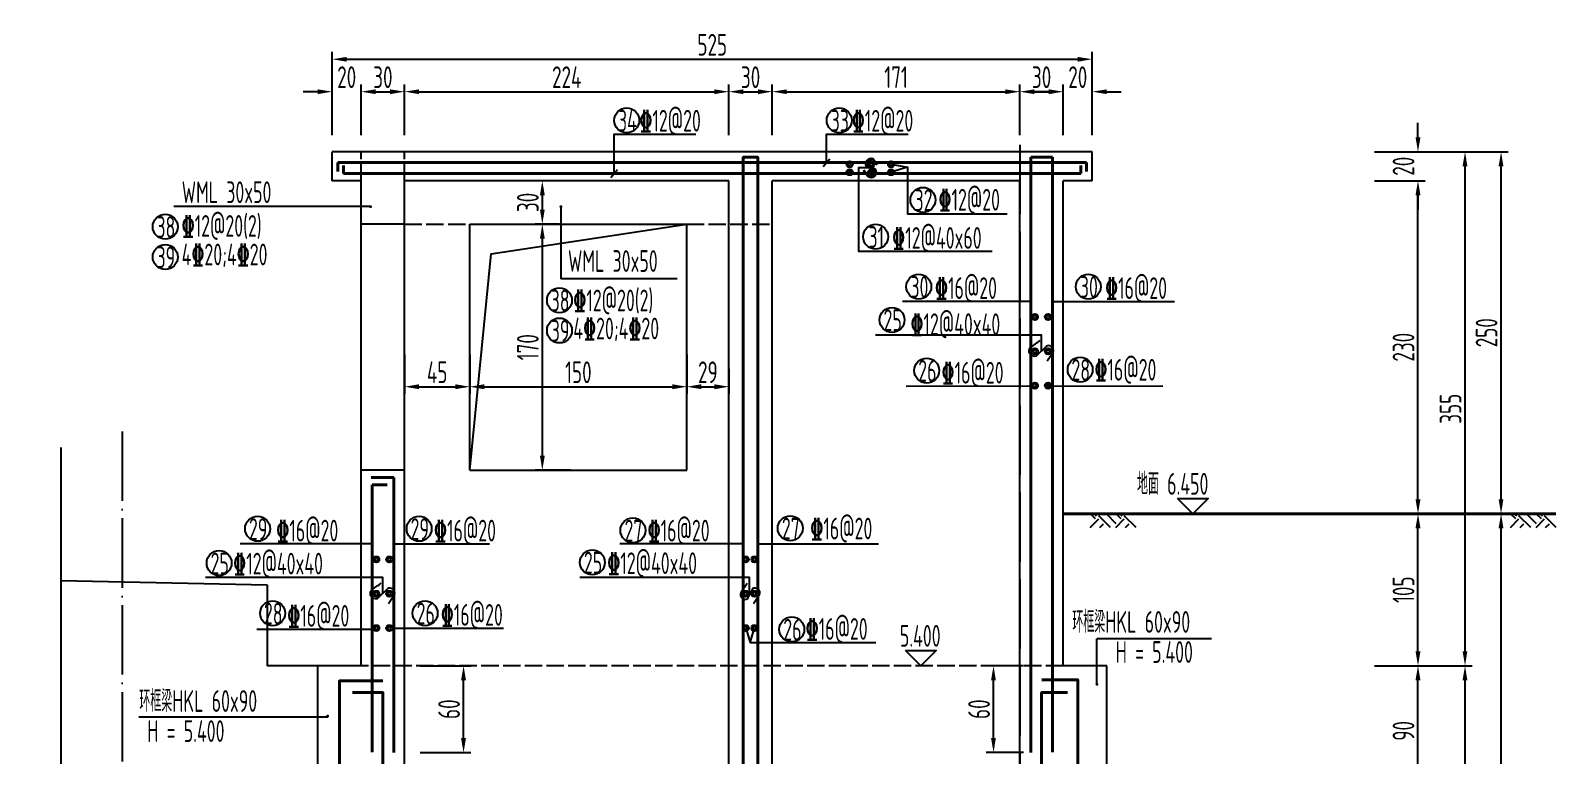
# Model space of a CAD drawing. Header units: millimetres. Extents: x -29538 to 115583, y -232866 to 15404.
# Drawn here: x -674 to 9873, y -48644 to -43644 of the extents above; entities that cross this region are included whole.
import ezdxf
from ezdxf.enums import TextEntityAlignment as Align

# ---------------------------------------------------------------- set-up
doc = ezdxf.new("R2010")
doc.units = ezdxf.units.MM
doc.header["$LTSCALE"] = 10
doc.header["$MEASUREMENT"] = 0
doc.linetypes.add('ACAD_ISO02W100', pattern=[15, 12, -3])
doc.linetypes.add('ACAD_ISO04W100', pattern=[30, 24, -3, 0, -3])
for name, color, linetype in [('DIM_LEAD', 3, 'Continuous'), ('WALL-W', 2, 'Continuous'), ('中心线', 3, 'ACAD_ISO04W100'), ('文字', 7, 'Continuous'), ('标注', 4, 'Continuous'), ('次轮廓线', 7, 'Continuous'), ('粗虚线', 1, 'Continuous'), ('轮廓线', 1, 'Continuous')]:
    doc.layers.add(name, color=color, linetype=linetype)
doc.layers.add('钢筋', color=6, linetype='Continuous', lineweight=40)
doc.styles.get("Standard").update_dxf_attribs({"font": 'gbenor.shx', "width": 0.75, "bigfont": 'gbcbig.shx'})
doc.dimstyles.get("Standard").update_dxf_attribs({"dimscale": 100, "dimtxt": 3, "dimasz": 2, "dimexe": 1, "dimexo": 1, "dimgap": 0.5, "dimtad": 1, "dimdec": 1, "dimlfac": 0.1, "dimdsep": 46, "dimtxsty": 'Standard', "dimcen": 0.5, "dimadec": 0, "dimazin": 0, "dimtfac": 1, "dimtdec": 1, "dimtofl": 0, "dimtmove": 2, "dimatfit": 3, "dimfxl": 0, "dimtolj": 1, "dimtzin": 0, "dimarcsym": 0})

# ---------------------------------------------------------------- blocks, each defined once
blk = doc.blocks.new('*D315')
at = {"layer": 'Defpoints', "color": 0}
for p in [(6160, -48031), (8910, -48031), (6160, -48931)]:
    blk.add_point(p, dxfattribs=at)
at = {"layer": '标注', "color": 0, "lineweight": -2}
for p, q in [((8610, -48031), (8960, -48031)), ((8910, -48831), (8910, -48131)), ((8610, -48931), (8960, -48931))]:
    blk.add_line(p, q, dxfattribs=at)
at = {"layer": '标注', "color": 0}
for points in [[(8893, -48131), (8927, -48131), (8910, -48031)], [(8893, -48831), (8927, -48831), (8910, -48931)]]:
    blk.add_solid(points, dxfattribs=at)
at = {"layer": '标注', "color": 0, "insert": (8810, -48481), "char_height": 150, "attachment_point": 5, "rotation": 90}
blk.add_mtext('\\A1;90', dxfattribs=at)
blk = doc.blocks.new('*D294')
at = {"layer": 'Defpoints', "color": 0}
for p in [(6160, -48031), (9235, -48031), (6760, -54031)]:
    blk.add_point(p, dxfattribs=at)
at = {"layer": '标注', "color": 0, "lineweight": -2}
for p, q in [((8935, -48031), (9285, -48031)), ((9235, -53931), (9235, -48131)), ((8935, -54031), (9285, -54031))]:
    blk.add_line(p, q, dxfattribs=at)
at = {"layer": '标注', "color": 0}
for points in [[(9218, -48131), (9251, -48131), (9235, -48031)], [(9218, -53931), (9251, -53931), (9235, -54031)]]:
    blk.add_solid(points, dxfattribs=at)
at = {"layer": '标注', "color": 0, "insert": (9135, -51031), "char_height": 150, "attachment_point": 5, "rotation": 90}
blk.add_mtext('\\A1;600', dxfattribs=at)
blk = doc.blocks.new('*D314')
at = {"layer": 'Defpoints', "color": 0}
for p in [(6760, -46981), (8910, -46981), (6760, -48031)]:
    blk.add_point(p, dxfattribs=at)
at = {"layer": '标注', "color": 0, "lineweight": -2}
for p, q in [((8610, -46981), (8960, -46981)), ((8910, -47931), (8910, -47081)), ((8610, -48031), (8960, -48031))]:
    blk.add_line(p, q, dxfattribs=at)
at = {"layer": '标注', "color": 0}
for points in [[(8893, -47081), (8927, -47081), (8910, -46981)], [(8893, -47931), (8927, -47931), (8910, -48031)]]:
    blk.add_solid(points, dxfattribs=at)
at = {"layer": '标注', "color": 0, "insert": (8810, -47506), "char_height": 150, "attachment_point": 5, "rotation": 90}
blk.add_mtext('\\A1;105', dxfattribs=at)
blk = doc.blocks.new('A$C38B60C35')
for p, q in [((71, -71), (0, 0)), ((425, -71), (354, 0)), ((-2, -189), (115, -71)), ((71, -27), (98, 0)), ((277, -189), (115, -27)), ((131, -189), (182, -138)), ((358, -138), (221, 0)), ((352, -189), (469, -71)), ((425, -27), (452, 0)), ((631, -189), (469, -27)), ((484, -189), (535, -138))]:
    blk.add_line(p, q)
blk = doc.blocks.new('*D291')
at = {"layer": 'Defpoints', "color": 0}
for p in [(6660, -44681), (8910, -44681), (6757, -46981)]:
    blk.add_point(p, dxfattribs=at)
at = {"layer": '标注', "color": 0, "lineweight": -2}
for p, q in [((8610, -44681), (8960, -44681)), ((8910, -46881), (8910, -44781)), ((8610, -46981), (8960, -46981))]:
    blk.add_line(p, q, dxfattribs=at)
at = {"layer": '标注', "color": 0}
for points in [[(8893, -44781), (8927, -44781), (8910, -44681)], [(8893, -46881), (8927, -46881), (8910, -46981)]]:
    blk.add_solid(points, dxfattribs=at)
at = {"layer": '标注', "color": 0, "insert": (8810, -45831), "char_height": 150, "attachment_point": 5, "rotation": 90}
blk.add_mtext('\\A1;230', dxfattribs=at)
blk = doc.blocks.new('*D298')
at = {"layer": 'Defpoints', "color": 0}
for p in [(6660, -44481), (8910, -44481), (6660, -44681)]:
    blk.add_point(p, dxfattribs=at)
at = {"layer": '标注', "color": 0, "lineweight": -2}
for p, q in [((8910, -44381), (8910, -44281)), ((8610, -44481), (8960, -44481)), ((8610, -44681), (8960, -44681)), ((8910, -44781), (8910, -44881))]:
    blk.add_line(p, q, dxfattribs=at)
at = {"layer": '标注', "color": 0}
for points in [[(8893, -44381), (8927, -44381), (8910, -44481)], [(8893, -44781), (8927, -44781), (8910, -44681)]]:
    blk.add_solid(points, dxfattribs=at)
at = {"layer": '标注', "color": 0, "insert": (8810, -44581), "char_height": 150, "attachment_point": 5, "rotation": 90}
blk.add_mtext('\\A1;20', dxfattribs=at)
blk = doc.blocks.new('*D299')
at = {"layer": 'Defpoints', "color": 0}
for p in [(6660, -44481), (9235, -44481), (6760, -48031)]:
    blk.add_point(p, dxfattribs=at)
at = {"layer": '标注', "color": 0, "lineweight": -2}
for p, q in [((8935, -44481), (9285, -44481)), ((9235, -47931), (9235, -44581)), ((8935, -48031), (9285, -48031))]:
    blk.add_line(p, q, dxfattribs=at)
at = {"layer": '标注', "color": 0}
for points in [[(9218, -44581), (9251, -44581), (9235, -44481)], [(9218, -47931), (9251, -47931), (9235, -48031)]]:
    blk.add_solid(points, dxfattribs=at)
at = {"layer": '标注', "color": 0, "insert": (9135, -46256), "char_height": 150, "attachment_point": 5, "rotation": 90}
blk.add_mtext('\\A1;355', dxfattribs=at)
blk = doc.blocks.new('*D300')
at = {"layer": 'Defpoints', "color": 0}
for p in [(1610, -44066), (1410, -44481), (1610, -44681)]:
    blk.add_point(p, dxfattribs=at)
at = {"layer": '标注', "color": 0, "lineweight": -2}
for p, q in [((1310, -44066), (1210, -44066)), ((1410, -44366), (1410, -44016)), ((1610, -44366), (1610, -44016)), ((1710, -44066), (1810, -44066))]:
    blk.add_line(p, q, dxfattribs=at)
at = {"layer": '标注', "color": 0}
for points in [[(1310, -44050), (1310, -44083), (1410, -44066)], [(1710, -44050), (1710, -44083), (1610, -44066)]]:
    blk.add_solid(points, dxfattribs=at)
at = {"layer": '标注', "color": 0, "insert": (1510, -43966), "char_height": 150, "attachment_point": 5}
blk.add_mtext('\\A1;20', dxfattribs=at)
blk = doc.blocks.new('*D301')
at = {"layer": 'Defpoints', "color": 0}
for p in [(1910, -44066), (1610, -44681), (1910, -44681)]:
    blk.add_point(p, dxfattribs=at)
at = {"layer": '标注', "color": 0, "lineweight": -2}
for p, q in [((1610, -44366), (1610, -44016)), ((1710, -44066), (1810, -44066)), ((1910, -44366), (1910, -44016))]:
    blk.add_line(p, q, dxfattribs=at)
at = {"layer": '标注', "color": 0}
for points in [[(1710, -44050), (1710, -44083), (1610, -44066)], [(1810, -44050), (1810, -44083), (1910, -44066)]]:
    blk.add_solid(points, dxfattribs=at)
at = {"layer": '标注', "color": 0, "insert": (1760, -43966), "char_height": 150, "attachment_point": 5}
blk.add_mtext('\\A1;30', dxfattribs=at)
blk = doc.blocks.new('*D302')
at = {"layer": 'Defpoints', "color": 0}
for p in [(4150, -44066), (1910, -44681), (4150, -44681)]:
    blk.add_point(p, dxfattribs=at)
at = {"layer": '标注', "color": 0, "lineweight": -2}
for p, q in [((1910, -44366), (1910, -44016)), ((2010, -44066), (4050, -44066)), ((4150, -44366), (4150, -44016))]:
    blk.add_line(p, q, dxfattribs=at)
at = {"layer": '标注', "color": 0}
for points in [[(2010, -44050), (2010, -44083), (1910, -44066)], [(4050, -44050), (4050, -44083), (4150, -44066)]]:
    blk.add_solid(points, dxfattribs=at)
at = {"layer": '标注', "color": 0, "insert": (3030, -43966), "char_height": 150, "attachment_point": 5}
blk.add_mtext('\\A1;224', dxfattribs=at)
blk = doc.blocks.new('*D303')
at = {"layer": 'Defpoints', "color": 0}
for p in [(4450, -44066), (4150, -44681), (4450, -44681)]:
    blk.add_point(p, dxfattribs=at)
at = {"layer": '标注', "color": 0, "lineweight": -2}
for p, q in [((4150, -44366), (4150, -44016)), ((4250, -44066), (4350, -44066)), ((4450, -44366), (4450, -44016))]:
    blk.add_line(p, q, dxfattribs=at)
at = {"layer": '标注', "color": 0}
for points in [[(4250, -44050), (4250, -44083), (4150, -44066)], [(4350, -44050), (4350, -44083), (4450, -44066)]]:
    blk.add_solid(points, dxfattribs=at)
at = {"layer": '标注', "color": 0, "insert": (4300, -43966), "char_height": 150, "attachment_point": 5}
blk.add_mtext('\\A1;30', dxfattribs=at)
blk = doc.blocks.new('*D304')
at = {"layer": 'Defpoints', "color": 0}
for p in [(6160, -44066), (4450, -44681), (6160, -44681)]:
    blk.add_point(p, dxfattribs=at)
at = {"layer": '标注', "color": 0, "lineweight": -2}
for p, q in [((4450, -44366), (4450, -44016)), ((4550, -44066), (6060, -44066)), ((6160, -44366), (6160, -44016))]:
    blk.add_line(p, q, dxfattribs=at)
at = {"layer": '标注', "color": 0}
for points in [[(4550, -44050), (4550, -44083), (4450, -44066)], [(6060, -44050), (6060, -44083), (6160, -44066)]]:
    blk.add_solid(points, dxfattribs=at)
at = {"layer": '标注', "color": 0, "insert": (5305, -43966), "char_height": 150, "attachment_point": 5}
blk.add_mtext('\\A1;171', dxfattribs=at)
blk = doc.blocks.new('*D305')
at = {"layer": 'Defpoints', "color": 0}
for p in [(6460, -44066), (6160, -44681), (6460, -44681)]:
    blk.add_point(p, dxfattribs=at)
at = {"layer": '标注', "color": 0, "lineweight": -2}
for p, q in [((6160, -44366), (6160, -44016)), ((6260, -44066), (6360, -44066)), ((6460, -44366), (6460, -44016))]:
    blk.add_line(p, q, dxfattribs=at)
at = {"layer": '标注', "color": 0}
for points in [[(6260, -44050), (6260, -44083), (6160, -44066)], [(6360, -44050), (6360, -44083), (6460, -44066)]]:
    blk.add_solid(points, dxfattribs=at)
at = {"layer": '标注', "color": 0, "insert": (6310, -43966), "char_height": 150, "attachment_point": 5}
blk.add_mtext('\\A1;30', dxfattribs=at)
blk = doc.blocks.new('*D306')
at = {"layer": 'Defpoints', "color": 0}
for p in [(6660, -44066), (6660, -44481), (6460, -44681)]:
    blk.add_point(p, dxfattribs=at)
at = {"layer": '标注', "color": 0, "lineweight": -2}
for p, q in [((6360, -44066), (6260, -44066)), ((6460, -44366), (6460, -44016)), ((6660, -44366), (6660, -44016)), ((6760, -44066), (6860, -44066))]:
    blk.add_line(p, q, dxfattribs=at)
at = {"layer": '标注', "color": 0}
for points in [[(6360, -44050), (6360, -44083), (6460, -44066)], [(6760, -44050), (6760, -44083), (6660, -44066)]]:
    blk.add_solid(points, dxfattribs=at)
at = {"layer": '标注', "color": 0, "insert": (6560, -43966), "char_height": 150, "attachment_point": 5}
blk.add_mtext('\\A1;20', dxfattribs=at)
blk = doc.blocks.new('*D290')
at = {"layer": 'Defpoints', "color": 0}
for p in [(6660, -43842), (1410, -44481), (6660, -44481)]:
    blk.add_point(p, dxfattribs=at)
at = {"layer": '标注', "color": 0, "lineweight": -2}
for p, q in [((1410, -44142), (1410, -43792)), ((1510, -43842), (6560, -43842)), ((6660, -44142), (6660, -43792))]:
    blk.add_line(p, q, dxfattribs=at)
at = {"layer": '标注', "color": 0}
for points in [[(1510, -43826), (1510, -43859), (1410, -43842)], [(6560, -43826), (6560, -43859), (6660, -43842)]]:
    blk.add_solid(points, dxfattribs=at)
at = {"layer": '标注', "color": 0, "insert": (4035, -43742), "char_height": 150, "attachment_point": 5}
blk.add_mtext('\\A1;525', dxfattribs=at)
blk = doc.blocks.new('*D318')
at = {"layer": 'Defpoints', "color": 0}
for p in [(6757, -46981), (9484, -46981), (6760, -54031)]:
    blk.add_point(p, dxfattribs=at)
at = {"layer": '标注', "color": 0, "lineweight": -2}
for p, q in [((9184, -46981), (9534, -46981)), ((9484, -53931), (9484, -47081)), ((9184, -54031), (9534, -54031))]:
    blk.add_line(p, q, dxfattribs=at)
at = {"layer": '标注', "color": 0}
for points in [[(9467, -47081), (9500, -47081), (9484, -46981)], [(9467, -53931), (9500, -53931), (9484, -54031)]]:
    blk.add_solid(points, dxfattribs=at)
at = {"layer": '标注', "color": 0, "insert": (9384, -50506), "char_height": 150, "attachment_point": 5, "rotation": 90}
blk.add_mtext('\\A1;705', dxfattribs=at)
blk = doc.blocks.new('*D319')
at = {"layer": 'Defpoints', "color": 0}
for p in [(6660, -44481), (9484, -44481), (6757, -46981)]:
    blk.add_point(p, dxfattribs=at)
at = {"layer": '标注', "color": 0, "lineweight": -2}
for p, q in [((9184, -44481), (9534, -44481)), ((9484, -46881), (9484, -44581)), ((9184, -46981), (9534, -46981))]:
    blk.add_line(p, q, dxfattribs=at)
at = {"layer": '标注', "color": 0}
for points in [[(9467, -44581), (9500, -44581), (9484, -44481)], [(9467, -46881), (9500, -46881), (9484, -46981)]]:
    blk.add_solid(points, dxfattribs=at)
at = {"layer": '标注', "color": 0, "insert": (9384, -45731), "char_height": 150, "attachment_point": 5, "rotation": 90}
blk.add_mtext('\\A1;250', dxfattribs=at)
blk = doc.blocks.new('*D343')
at = {"layer": 'Defpoints', "color": 0}
for p in [(1910, -45831), (2360, -45831), (2360, -46104)]:
    blk.add_point(p, dxfattribs=at)
at = {"layer": '标注', "color": 0, "lineweight": -2}
for p, q in [((1910, -45881), (1910, -46154)), ((2360, -45881), (2360, -46154)), ((2010, -46104), (2260, -46104))]:
    blk.add_line(p, q, dxfattribs=at)
at = {"layer": '标注', "color": 0}
for points in [[(2010, -46087), (2010, -46121), (1910, -46104)], [(2260, -46087), (2260, -46121), (2360, -46104)]]:
    blk.add_solid(points, dxfattribs=at)
at = {"layer": '标注', "color": 0, "insert": (2135, -46004), "char_height": 150, "attachment_point": 5}
blk.add_mtext('\\A1;45', dxfattribs=at)
blk = doc.blocks.new('*D344')
at = {"layer": 'Defpoints', "color": 0}
for p in [(2360, -45831), (3860, -45831), (3860, -46104)]:
    blk.add_point(p, dxfattribs=at)
at = {"layer": '标注', "color": 0, "lineweight": -2}
for p, q in [((2360, -45881), (2360, -46154)), ((3860, -45881), (3860, -46154)), ((2460, -46104), (3760, -46104))]:
    blk.add_line(p, q, dxfattribs=at)
at = {"layer": '标注', "color": 0}
for points in [[(2460, -46087), (2460, -46121), (2360, -46104)], [(3760, -46087), (3760, -46121), (3860, -46104)]]:
    blk.add_solid(points, dxfattribs=at)
at = {"layer": '标注', "color": 0, "insert": (3110, -46004), "char_height": 150, "attachment_point": 5}
blk.add_mtext('\\A1;150', dxfattribs=at)
blk = doc.blocks.new('*D345')
at = {"layer": 'Defpoints', "color": 0}
for p in [(3860, -45831), (4150, -45931), (4150, -46104)]:
    blk.add_point(p, dxfattribs=at)
at = {"layer": '标注', "color": 0, "lineweight": -2}
for p, q in [((3860, -45881), (3860, -46154)), ((4150, -45981), (4150, -46154)), ((3960, -46104), (4050, -46104))]:
    blk.add_line(p, q, dxfattribs=at)
at = {"layer": '标注', "color": 0}
for points in [[(3960, -46087), (3960, -46121), (3860, -46104)], [(4050, -46087), (4050, -46121), (4150, -46104)]]:
    blk.add_solid(points, dxfattribs=at)
at = {"layer": '标注', "color": 0, "insert": (4005, -46004), "char_height": 150, "attachment_point": 5}
blk.add_mtext('\\A1;29', dxfattribs=at)
blk = doc.blocks.new('*D346')
at = {"layer": 'Defpoints', "color": 0}
for p in [(3030, -44681), (2861, -44981), (3030, -44981)]:
    blk.add_point(p, dxfattribs=at)
at = {"layer": '标注', "color": 0, "lineweight": -2}
for p, q in [((2980, -44681), (2811, -44681)), ((2861, -44781), (2861, -44881)), ((2980, -44981), (2811, -44981))]:
    blk.add_line(p, q, dxfattribs=at)
at = {"layer": '标注', "color": 0}
for points in [[(2845, -44781), (2878, -44781), (2861, -44681)], [(2845, -44881), (2878, -44881), (2861, -44981)]]:
    blk.add_solid(points, dxfattribs=at)
at = {"layer": '标注', "color": 0, "insert": (2761, -44831), "char_height": 150, "attachment_point": 5, "rotation": 90}
blk.add_mtext('\\A1;30', dxfattribs=at)
blk = doc.blocks.new('*D347')
at = {"layer": 'Defpoints', "color": 0}
for p in [(3030, -44981), (2861, -46681), (3106, -46681)]:
    blk.add_point(p, dxfattribs=at)
at = {"layer": '标注', "color": 0, "lineweight": -2}
for p, q in [((2980, -44981), (2811, -44981)), ((2861, -45081), (2861, -46581)), ((3056, -46681), (2811, -46681))]:
    blk.add_line(p, q, dxfattribs=at)
at = {"layer": '标注', "color": 0}
for points in [[(2845, -45081), (2878, -45081), (2861, -44981)], [(2845, -46581), (2878, -46581), (2861, -46681)]]:
    blk.add_solid(points, dxfattribs=at)
at = {"layer": '标注', "color": 0, "insert": (2761, -45831), "char_height": 150, "attachment_point": 5, "rotation": 90}
blk.add_mtext('\\A1;170', dxfattribs=at)
blk = doc.blocks.new('*D348')
at = {"layer": 'Defpoints', "color": 0}
for p in [(1835, -48031), (2317, -48031), (1835, -48631)]:
    blk.add_point(p, dxfattribs=at)
at = {"layer": '标注', "color": 0, "lineweight": -2}
for p, q in [((2017, -48031), (2367, -48031)), ((2317, -48531), (2317, -48131)), ((2017, -48631), (2367, -48631))]:
    blk.add_line(p, q, dxfattribs=at)
at = {"layer": '标注', "color": 0}
for points in [[(2300, -48131), (2334, -48131), (2317, -48031)], [(2300, -48531), (2334, -48531), (2317, -48631)]]:
    blk.add_solid(points, dxfattribs=at)
at = {"layer": '标注', "color": 0, "insert": (2217, -48331), "char_height": 150, "attachment_point": 5, "rotation": 90}
blk.add_mtext('\\A1;60', dxfattribs=at)
blk = doc.blocks.new('*D349')
at = {"layer": 'Defpoints', "color": 0}
for p in [(5978, -48031), (6235, -48031), (6235, -48631)]:
    blk.add_point(p, dxfattribs=at)
at = {"layer": '标注', "color": 0, "lineweight": -2}
for p, q in [((6185, -48031), (5928, -48031)), ((5978, -48531), (5978, -48131)), ((6185, -48631), (5928, -48631))]:
    blk.add_line(p, q, dxfattribs=at)
at = {"layer": '标注', "color": 0}
for points in [[(5961, -48131), (5994, -48131), (5978, -48031)], [(5961, -48531), (5994, -48531), (5978, -48631)]]:
    blk.add_solid(points, dxfattribs=at)
at = {"layer": '标注', "color": 0, "insert": (5878, -48331), "char_height": 150, "attachment_point": 5, "rotation": 90}
blk.add_mtext('\\A1;60', dxfattribs=at)

msp = doc.modelspace()

# ---------------------------------------------------------------- linework, layer by layer
at = {"ltscale": 2}
msp.add_lwpolyline([(-464.02, -46524.22), (-464.02, -51282.17), (-674.02, -51352.17), (-254.02, -51422.17), (-464.02, -51492.17), (-464.02, -55842.62)], dxfattribs=at)
at = {"layer": 'DIM_LEAD', "const_width": 10}
for points in [[(1673.37, -44855.11, 1), (1675.38, -44864.9, 1)], [(2988.62, -44855.11, 1), (2990.64, -44864.9, 1)], [(6693.31, -48154.48, -1), (6691.3, -48164.28, -1)], [(1376.94, -48374.03, 1), (1378.96, -48383.82, 1)]]:
    msp.add_lwpolyline(points, format="xyb", close=True, dxfattribs=at)
at = {"layer": 'WALL-W', "color": 6, "ltscale": 2}
for points in [[(6348.24, -45925.72), (6389.22, -45864.8, 0.7236742), (6340.76, -45825.2), (6271.38, -45893.52, -0.73410776), (6234.68, -45829.45, 0.01179669), (6299.02, -45784.78, 0.73500734)], [(1798.24, -47600.72), (1839.22, -47539.8, 0.7236742), (1790.76, -47500.2), (1721.38, -47568.52, -0.73410776), (1684.68, -47504.45, 0.01179669), (1749.02, -47459.78, 0.73500734)], [(4275.81, -47462.16), (4231.45, -47528.1, 0.7236742), (4279.91, -47567.7), (4296.55, -47533.95)], [(4320.67, -47600.72), (4361.66, -47539.8, 0.7236742), (4313.2, -47500.2), (4296.55, -47533.95)]]:
    msp.add_lwpolyline(points, format="xyb", dxfattribs=at)
for centre, radius in [((4984.56, -44566.9), 21.09), ((4984.56, -44622.21), 21.09), ((4984.56, -44566.9), 10.55), ((4984.56, -44622.21), 10.55), ((5132.88, -44566.9), 21.09), ((5132.88, -44622.21), 21.09), ((5132.88, -44566.9), 10.55), ((5132.88, -44622.21), 10.55), ((5270.72, -44566.9), 21.09), ((5270.72, -44622.21), 21.09), ((5270.72, -44566.9), 10.55), ((5270.72, -44622.21), 10.55), ((6263.88, -45622.16), 21.09), ((6263.88, -45622.16), 10.55), ((6354.32, -45622.16), 21.09), ((6354.32, -45622.16), 10.55), ((6263.88, -45859.27), 21.09), ((6263.88, -45859.27), 10.55), ((6354.32, -45859.27), 21.09), ((6354.32, -45859.27), 10.55), ((6263.88, -46096.39), 21.09), ((6263.88, -46096.39), 10.55), ((6354.32, -46096.39), 21.09), ((6354.32, -46096.39), 10.55), ((1713.88, -47297.16), 21.09), ((1713.88, -47297.16), 10.55), ((1804.32, -47297.16), 21.09), ((1804.32, -47297.16), 10.55), ((4267.02, -47297.16), 21.09), ((4267.02, -47297.16), 10.55), ((4326.76, -47297.16), 21.09), ((4326.76, -47297.16), 10.55), ((1713.88, -47534.27), 21.09), ((1713.88, -47534.27), 10.55), ((1804.32, -47534.27), 21.09), ((1804.32, -47534.27), 10.55), ((4267.02, -47534.27), 21.09), ((4267.02, -47534.27), 10.55), ((4326.76, -47534.27), 21.09), ((4326.76, -47534.27), 10.55), ((1713.88, -47771.39), 21.09), ((1713.88, -47771.39), 10.55), ((1804.32, -47771.39), 21.09), ((1804.32, -47771.39), 10.55), ((4267.02, -47771.39), 21.09), ((4267.02, -47771.39), 10.55), ((4326.76, -47771.39), 21.09), ((4326.76, -47771.39), 10.55)]:
    msp.add_circle(centre, radius, dxfattribs=at)
at = {"layer": '中心线', "ltscale": 2}
for p, q in [((6159.68, -44432.78), (6159.68, -55229.63)), ((-40.32, -46412.39), (-40.32, -55229.63))]:
    msp.add_line(p, q, dxfattribs=at)
at = {"layer": '文字'}
for centre in [(3444.56, -44264.6), (4911.91, -44264.6), (5490, -44813.45), (256.36, -44998.9), (5163.52, -45067.89), (256.36, -45208), (5461.74, -45412.91), (6632.2, -45412.91), (2979.77, -45506.58), (5277.15, -45642.78), (2979.77, -45715.68), (5516.64, -45992.66), (6576.36, -45986.06), (893.99, -47085.27), (2010.41, -47085.27), (3486.59, -47096.14), (4573.64, -47081.85), (628.88, -47322.31), (3207.18, -47317.23), (998.22, -47668.95), (2051.59, -47668.95), (4584.6, -47780.32)]:
    msp.add_circle(centre, 86.22, dxfattribs=at)
at = {"layer": '标注'}
for p, q in [((6234.68, -45514.36), (5348.31, -45514.36)), ((6384.68, -45514.36), (7227.61, -45514.36)), ((5374.11, -46099.82), (6242.92, -46098.77)), ((6351.51, -46098.96), (7147.77, -46098.06)), ((1684.68, -47189.36), (774.09, -47189.36)), ((1834.68, -47189.36), (2496.28, -47189.36)), ((4249.68, -47189.36), (3395.58, -47189.36)), ((4357.11, -47189.36), (5183.4, -47189.36)), ((888.65, -47778.81), (1693.87, -47778.06)), ((1825.4, -47772.31), (2593.38, -47771.47)), ((4297.31, -47869.43), (5164.02, -47870.33))]:
    msp.add_line(p, q, dxfattribs=at)
for points in [[(3357.7, -44631.29), (3357.57, -44359.32), (3921.77, -44358.61)], [(4825.14, -44556.29), (4824.92, -44359.32), (5389.12, -44358.61)], [(3334.75, -44658.52), (3380.82, -44604.06)], [(4802.18, -44583.52), (4848.26, -44529.06)], [(5129.76, -44591.64), (5044.65, -44591.64), (5044.65, -45167.74), (5968.7, -45167.74)], [(5270.72, -44566.9), (5384.51, -44588.62), (5270.72, -44622.21)], [(5384.51, -44588.62), (5384.51, -44909.23), (6072.24, -44909.23)], [(1674.37, -44860.01), (316.32, -44860.01)], [(2989.63, -44860.01), (2989.63, -45358.63)], [(2359.68, -46681.01), (2508.38, -45185.1), (3859.68, -44981.01)], [(3792.58, -45358.63), (2989.63, -45358.63)], [(6308.91, -45856.56), (6308.91, -45747.29), (5163.48, -45747.29)], [(1758.91, -47531.56), (1758.91, -47422.29), (534.23, -47422.29)], [(4293.1, -47540.96), (4293.1, -47422.29), (3119.72, -47422.29)], [(4267.02, -47771.39), (4297.31, -47869.43), (4326.76, -47771.39)], [(7483.28, -47845.21), (6692.3, -47845.21)], [(6692.3, -48159.38), (6692.3, -47845.21)], [(74.25, -48382.9), (1378.6, -48382.9)]]:
    msp.add_lwpolyline(points, dxfattribs=at)
at = {"layer": '标注', "const_width": 20}
msp.add_lwpolyline([(6459.68, -46981.29), (9863.43, -46981.29)], dxfattribs=at)
at = {"layer": '次轮廓线'}
for p, q in [((1609.68, -46681.01), (1609.68, -44981.01)), ((1909.68, -46681.01), (1909.68, -44981.01)), ((-464.02, -47442.82), (959.68, -47471.29)), ((959.68, -47471.29), (959.68, -48031.29))]:
    msp.add_line(p, q, dxfattribs=at)
for points in [[(7248.68, -46875.23), (7460.81, -46875.23), (7354.75, -46981.29)], [(5369.22, -47925.23), (5581.35, -47925.23), (5475.28, -48031.29)]]:
    msp.add_lwpolyline(points, close=True, dxfattribs=at)
at = {"layer": '粗虚线', "linetype": 'ACAD_ISO02W100'}
for p, q in [((1609.68, -44681.29), (1609.68, -44481.29)), ((1909.68, -44681.29), (1909.68, -44481.29)), ((1909.68, -44981.01), (2359.68, -44981.01)), ((3859.68, -44981.01), (4449.68, -44981.01)), ((6759.68, -48031.29), (1309.68, -48031.29))]:
    msp.add_line(p, q, dxfattribs=at)
at = {"layer": '轮廓线'}
for p, q in [((1409.68, -44681.29), (1409.68, -44481.29)), ((6659.68, -44481.29), (1409.68, -44481.29)), ((6659.68, -44681.29), (6659.68, -44481.29)), ((1609.68, -44681.29), (1409.68, -44681.29)), ((1609.68, -44981.01), (1609.68, -44681.29)), ((1909.68, -44981.01), (1909.68, -44681.29)), ((4149.68, -44681.29), (1909.68, -44681.29)), ((4149.68, -53431.29), (4149.68, -44681.29)), ((4449.68, -53431.29), (4449.68, -44681.29)), ((6159.68, -44681.29), (4449.68, -44681.29)), ((6159.68, -53431.29), (6159.68, -44681.29)), ((6459.68, -48031.29), (6459.68, -44681.29)), ((6659.68, -44681.29), (6459.68, -44681.29)), ((1909.68, -44981.01), (1609.68, -44981.01)), ((2359.68, -46681.01), (2359.68, -44981.01)), ((2359.68, -44981.01), (3859.68, -44981.01)), ((3859.68, -46681.01), (3859.68, -44981.01)), ((1609.68, -48031.29), (1609.68, -46681.01)), ((1909.68, -46681.01), (1609.68, -46681.01)), ((1909.68, -53431.29), (1909.68, -46681.01)), ((2359.68, -46681.01), (3859.68, -46681.01)), ((6159.68, -48031.29), (6159.68, -47471.29)), ((1609.68, -48031.29), (959.68, -48031.29)), ((1309.68, -54031.29), (1309.68, -48031.29)), ((6759.68, -48031.29), (6459.68, -48031.29)), ((6759.68, -53431.29), (6759.68, -48031.29))]:
    msp.add_line(p, q, dxfattribs=at)
at = {"layer": '钢筋'}
for p, q in [((6620.4, -44556.29), (1448.95, -44556.29)), ((1448.95, -44556.29), (1448.95, -44616.48)), ((1487.2, -44631.29), (1487.2, -44577.01)), ((6234.68, -48630.82), (6234.68, -44518.79)), ((6384.68, -44518.79), (6234.68, -44518.79)), ((6384.68, -48626.9), (6384.68, -44518.79)), ((6582.15, -44631.29), (6582.15, -44577.01)), ((6620.4, -44556.29), (6620.4, -44616.48)), ((6582.15, -44631.29), (1487.2, -44631.29)), ((1834.68, -46731.01), (1678.93, -46731.01)), ((1684.68, -48626.9), (1684.68, -46781.01)), ((1788.31, -46781.01), (1684.68, -46781.01)), ((1834.68, -48630.82), (1834.68, -46731.01))]:
    msp.add_line(p, q, dxfattribs=at)
for points in [[(4349.68, -53961.16), (4349.68, -44518.79), (4249.68, -44518.79)], [(4249.68, -53961.16), (4249.68, -44518.79), (4336.21, -44518.79)], [(7609.68, -53599.66), (7609.68, -53911.29), (1459.68, -53911.29), (1459.68, -48136.17), (1759.56, -48136.17)], [(5209.68, -53851.29), (6559.68, -53851.29), (6559.68, -48127.51), (6311.87, -48127.51)], [(1550.7, -48216.58), (1759.68, -48216.58), (1759.68, -53806.35), (1577.16, -53806.35)], [(6490.01, -48216.58), (6309.68, -48216.58), (6309.68, -53791.29), (6511.73, -53791.29)]]:
    msp.add_lwpolyline(points, dxfattribs=at)
msp.add_lwpolyline([(5079.83, -44607.73), (5113.01, -44648.62, 0.92929019), (5157.46, -44602.68), (5102.06, -44580.6, -0.64291757), (5144.38, -44531.65), (5174.61, -44570.74)], format="xyb", dxfattribs=at)

# ---------------------------------------------------------------- block references
at = {"layer": '标注', "xscale": 0.5, "yscale": 0.5, "zscale": 0.5}
for p in [(6647.01, -46981.29), (9549.84, -46981.29)]:
    msp.add_blockref('A$C38B60C35', p, dxfattribs=at)

# ---------------------------------------------------------------- texts
at = {"layer": '文字', "width": 0.7}
for s, p in [('34', (3448.77, -44266.67)), ('33', (4916.12, -44266.67)), ('32', (5494.21, -44815.52)), ('38', (260.57, -45000.97)), ('31', (5167.73, -45069.96)), ('39', (260.57, -45210.07)), ('30', (5465.95, -45414.98)), ('30', (6636.41, -45414.98)), ('38', (2983.98, -45508.65)), ('39', (2983.98, -45717.75)), ('25', (5281.36, -45644.85)), ('26', (5520.85, -45994.73)), ('28', (6580.57, -45988.13)), ('地面 6.450', (7215.7, -46774.73)), ('29', (898.2, -47087.34)), ('29', (2014.62, -47087.34)), ('27', (3490.8, -47098.21)), ('27', (4577.85, -47083.92)), ('25', (633.09, -47324.38)), ('25', (3211.39, -47319.3)), ('28', (1002.43, -47671.02)), ('26', (2055.8, -47671.02)), ('26', (4588.81, -47782.39)), ('5.400', (5471.76, -47824.73))]:
    msp.add_text(s, height=150, dxfattribs=at).set_placement(p, align=Align.MIDDLE_CENTER)
for s, p in [('%%13212@20', (3531.63, -44341.96)), ('%%13212@20', (4998.99, -44341.96)), ('WML 30x50', (369.88, -44835.56, -0.03)), ('%%13212@20', (5597.92, -44887.64)), ('%%13212@20(2)', (369.88, -45068.28, -0.03)), ('%%13212@40x60', (5278.32, -45151.39)), ('4%%13220;4%%13220', (369.88, -45265.69, -0.03)), ('WML 30x50', (3038.15, -45310.73, -0.03)), ('%%13216@20', (5573.69, -45497.71)), ('%%13216@20', (6748.31, -45497.71)), ('%%13212@20(2)', (3075.39, -45582.9, -0.03)), ('4%%13220;4%%13220', (3075.39, -45776.72, -0.03)), ('%%13212@40x40', (5404.24, -45747.04)), ('%%13216@20', (5619.09, -46082.27)), ('%%13216@20', (6674.84, -46061.84)), ('%%13216@20', (1023.69, -47172.71)), ('%%13216@20', (2113.06, -47172.71)), ('%%13216@20', (3588.69, -47172.71)), ('%%13216@20', (4712.63, -47158.42)), ('%%13212@40x40', (725.86, -47400.76)), ('%%13212@40x40', (3310.03, -47397.77)), ('%%13216@20', (1099.65, -47761.53)), ('%%13216@20', (2159.97, -47754.82)), ('环框梁HKL 60x90', (6522.57, -47803.49)), ('%%13216@20', (4680.28, -47851.88)), ('H = 5.400', (6821.76, -48011.26)), ('环框梁HKL 60x90', (77.79, -48349.81)), ('H = 5.400', (132.24, -48557.58))]:
    msp.add_text(s, height=150, dxfattribs=at).set_placement(p)

# ---------------------------------------------------------------- dimensions: what is measured, and where the dimension line sits
at = {"layer": '标注'}
for base, p1, p2, picture, middle in [((6659.68, -43842.24), (1409.68, -44481.29), (6659.68, -44481.29), '*D290', (4034.68, -43742.24)), ((1609.68, -44066.36), (1409.68, -44481.29), (1609.68, -44681.29), '*D300', (1509.68, -43966.36)), ((1909.68, -44066.36), (1609.68, -44681.29), (1909.68, -44681.29), '*D301', (1759.68, -43966.36)), ((4149.68, -44066.36), (1909.68, -44681.29), (4149.68, -44681.29), '*D302', (3029.68, -43966.36)), ((4449.68, -44066.36), (4149.68, -44681.29), (4449.68, -44681.29), '*D303', (4299.68, -43966.36)), ((6159.68, -44066.36), (4449.68, -44681.29), (6159.68, -44681.29), '*D304', (5304.68, -43966.36)), ((6459.68, -44066.36), (6159.68, -44681.29), (6459.68, -44681.29), '*D305', (6309.68, -43966.36)), ((6659.68, -44066.36), (6459.68, -44681.29), (6659.68, -44481.29), '*D306', (6559.68, -43966.36)), ((2359.68, -46103.83), (1909.68, -45831.01), (2359.68, -45831.01), '*D343', (2134.68, -46003.83)), ((3859.68, -46103.83), (2359.68, -45831.01), (3859.68, -45831.01), '*D344', (3109.68, -46003.83)), ((4149.68, -46103.83), (3859.68, -45831.01), (4149.68, -45931.01), '*D345', (4004.68, -46003.83))]:
    dim = msp.add_linear_dim(base=base, p1=p1, p2=p2, dimstyle='Standard', override={"dimscale": 50}, dxfattribs=at)
    dim.commit()
    dim.dimension.update_dxf_attribs({"geometry": picture, "text_midpoint": middle})
for base, p1, p2, picture, middle in [((8910.11, -44481.29), (6659.68, -44681.29), (6659.68, -44481.29), '*D298', (8810.11, -44581.29)), ((9234.77, -44481.29), (6759.68, -48031.29), (6659.68, -44481.29), '*D299', (9134.77, -46256.29)), ((9483.67, -44481.29), (6757.49, -46981.29), (6659.68, -44481.29), '*D319', (9383.67, -45731.29)), ((2861.49, -44981.01), (3029.68, -44681.29), (3029.68, -44981.01), '*D346', (2761.49, -44831.15)), ((8910.11, -44681.29), (6757.49, -46981.29), (6659.68, -44681.29), '*D291', (8810.11, -45831.29)), ((2861.49, -46681.01), (3029.68, -44981.01), (3105.7, -46681.01), '*D347', (2761.49, -45831.01)), ((9483.67, -46981.29), (6759.68, -54031.29), (6757.49, -46981.29), '*D318', (9383.67, -50506.29)), ((8910.11, -46981.29), (6759.68, -48031.29), (6759.68, -46981.29), '*D314', (8810.11, -47506.29)), ((2316.83, -48031.29), (1834.68, -48630.82), (1834.68, -48031.29), '*D348', (2216.83, -48331.06)), ((5977.5, -48031.29), (6234.68, -48630.82), (6234.68, -48031.29), '*D349', (5877.5, -48331.06)), ((8910.11, -48031.29), (6159.68, -48931.29), (6159.68, -48031.29), '*D315', (8810.11, -48481.29)), ((9234.77, -48031.29), (6759.68, -54031.29), (6159.68, -48031.29), '*D294', (9134.77, -51031.29))]:
    dim = msp.add_linear_dim(base=base, p1=p1, p2=p2, angle=90, dimstyle='Standard', override={"dimscale": 50}, dxfattribs=at)
    dim.commit()
    dim.dimension.update_dxf_attribs({"geometry": picture, "text_midpoint": middle})

doc.saveas('drawing.dxf')
